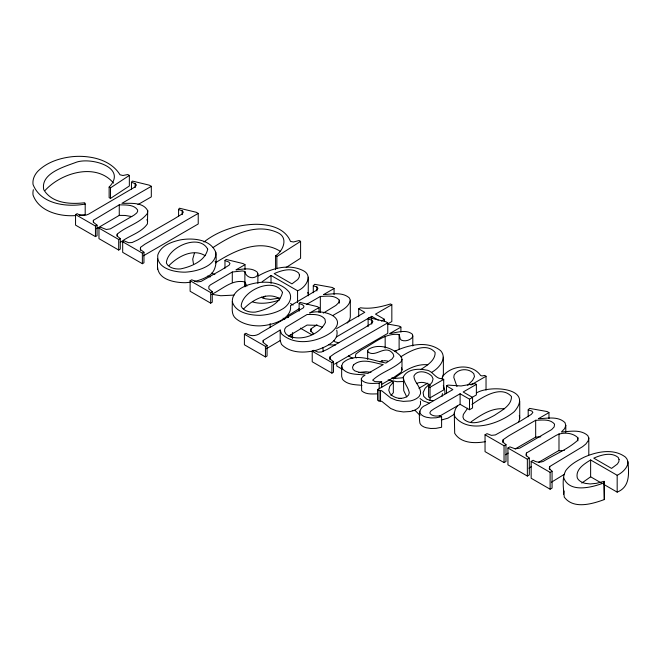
<?xml version="1.0" encoding="UTF-8"?>
<svg xmlns="http://www.w3.org/2000/svg" width="661" height="661" viewBox="0 0 661 661"><rect width="100%" height="100%" fill="white"/><g stroke="black" fill="none" stroke-linecap="round" stroke-linejoin="round"><path stroke-width="0.99" d="M319.015 307.605L309.637 313.017C322.031 308.513 349.785 317.131 331.376 332.309C317.42 342.183 295.07 346.447 281.487 333.83L280.173 330.029L263.202 340.407L263.185 342.448L267.061 345.447L267.061 355.998L265.441 356.932L244.396 344.786L244.396 334.235L246.016 333.293C250.56 336.763 256.501 336.226 260.921 332.739L303.498 307.753L303.961 306.2L302.399 304.688L299.111 303.498L299.987 302.391L317.354 306.638L319.015 307.605L319.015 312.397M215.767 252.287C216.618 258.476 211.826 263.508 206.819 266.317A36.231 20.921 0 0 1 185.394 272.15C174.958 272.365 156.467 268.771 157.756 255.105C160.805 245.454 171.744 241.81 180.643 239.836C192.797 237.753 210.529 239.125 215.767 252.287C216.783 261.359 216.659 272.646 206.819 276.868A36.231 20.921 0 0 1 194.284 281.479M290.559 306.026C291.418 312.207 286.626 317.247 281.619 320.056A36.231 20.921 0 0 1 260.194 325.881C251.618 326.038 242.645 324.171 235.894 318.594C230.78 314.446 232.532 307.497 232.3 301.796C231.895 292.972 240.637 287.593 247.916 284.998C261.442 280.595 279.504 280.281 289.295 292.236C293.261 298.97 287.651 306.44 281.619 309.505A36.231 20.921 0 0 1 260.194 315.33C250.032 315.297 235.787 312.959 232.3 301.796M258.277 275.918C271.489 268.44 288.667 263.384 303.044 270.547C313.603 275.612 305.539 287.932 297.566 290.757L297.566 302.647M308.208 295.806L308.34 277.182M617.176 475.284L590.628 459.965C584.506 463.758 575.384 469.244 577.251 477.746A13.65 7.882 0 0 0 585.175 483.356L590.223 483.951L596.429 483.323L604.096 481.34L604.311 499.559C592.264 503.963 573.467 509.598 564.263 497.105C563.569 488.562 561.594 478.671 565.7 470.682C570.294 464.353 577.392 460.577 584.233 457.148C596.858 451.612 613.491 448.108 625.397 457.057C632.205 463.733 623.43 472.326 617.176 475.284L617.176 492.131L603.906 484.463M190.401 282.181A36.231 20.921 0 0 1 185.394 282.701C175.256 282.743 158.483 279.934 157.632 267.408M198.226 213.412L144.957 244.165L140.504 247.371L140.33 249.42L143.949 252.246L143.949 262.797L142.371 263.706L122.682 252.337L122.682 241.786L124.26 240.877L128.606 242.727L132.068 242.546L137.678 239.968L174.157 218.907L182.205 213.908L183.345 212.107L182.18 210.776L178.586 209.512L179.371 208.198L196.251 212.272L198.226 213.412L198.226 223.963L143.47 255.79M387.767 322.841L334.499 353.594L330.046 356.8L329.872 358.849L333.483 361.674L333.483 372.226L331.905 373.135L312.223 361.765L312.223 351.214L313.801 350.305L318.139 352.156L321.601 351.974L327.22 349.396L363.699 328.335L371.738 323.336L372.878 321.535L371.722 320.205L368.127 318.941L368.912 317.627L385.793 321.7L387.767 322.841L387.767 333.392L334.499 364.145M151.311 186.328L121.938 203.291C130.432 203.58 142.9 201.729 147.717 210.677L147.436 213.313C140.074 223.385 126.391 226.079 117.204 234.168L117.03 235.994L120.269 238.571L120.269 249.123L118.691 250.04L98.968 238.646L98.968 228.095L100.546 227.186L106.223 229.474L110.28 228.904L134.009 215.155L136.695 213.024L137.612 211.47L137.612 209.983C133.737 204.208 125.342 205.108 119.261 204.827L93.375 220.311L93.375 222.228L97.035 225.161L97.035 235.713L95.457 236.621L75.552 225.128L75.552 214.577L77.13 213.668C81.377 216.684 86.69 215.734 90.764 212.883L135.249 186.823L136.389 184.997L135.133 183.618L131.456 182.304L132.374 181.064L149.295 185.163L151.311 186.328L151.311 196.879L137.959 204.588M147.717 210.677L147.436 223.864C141.437 232.548 130.035 235.333 121.806 241.356L120.269 242.48M442.102 379.422L442.399 376.704C450.992 365.161 471.847 362.856 480.654 375.539L482.084 375.919L484.645 375.456L486.033 376.258L486.033 390.122M442.102 396.261L442.399 393.543M563.602 494.213L564.064 490.958M528.189 416.81L528.189 409.878L531.816 411.026L532.857 412.414L531.312 414.373L521.099 420.693L495.345 434.938L491.42 435.368L486.992 433.657L485.042 434.789L485.042 451.628L504.037 462.593L505.987 461.469L505.987 444.622L502.55 441.796L503.195 439.631L509.02 435.657L535.674 420.272C541.904 420.206 550.134 418.653 554.554 424.155L554.158 426.932L551.679 429.567L519.835 448.108L515.25 448.844L509.887 446.877L507.937 448.009L507.937 464.848L527.354 476.052L529.304 474.928L529.304 458.09L525.991 455.206L526.429 453.041L556.058 435.425C562.379 431.856 572.732 432.468 577.912 437.83L577.433 440.565C567.411 449.43 554.554 454.528 543.177 461.461C539.797 462.65 536.104 462.312 533.121 460.287L531.163 461.419L531.163 478.258L550.117 489.198L552.075 488.074L552.075 471.235L549.225 468.616L549.712 466.542L582.556 446.687L585.91 443.952L588.249 440.713L588.802 437.946L587.794 435.599C580.697 429.113 570.055 431.459 561.412 431.997L564.643 428.617L565.799 425.444L564.981 422.627C558.016 415.835 547.085 418.463 538.385 418.71L548.969 412.596L548.969 418.537M306.349 304.523L320.337 296.45C326.6 296.268 334.739 294.781 339.324 300.152L338.853 302.531L335.879 305.432L323.287 313.099M394.989 351.156C408.845 344.802 427.626 340.316 440.664 350.685C447.646 358.51 438.73 368.507 431.583 372.383M442.705 376.902L443.374 374.043L443.374 357.204M476.465 392.956C489.437 384.768 534.84 387.586 514.341 411.588C499.782 423.833 468.475 434.384 454.694 416.438L454.272 412.96L455.404 409.093L457.404 405.755M518.844 421.941L519.736 418.132L519.736 401.285M334.069 294.467L334.069 288.518L323.535 294.599C331.987 294.145 342.39 291.732 349.355 297.937L350.313 300.251C348.578 308.513 339.052 311.306 332.847 315.57M245.008 269.465L245.008 264.673L235.977 269.886C242.884 269.217 251.387 267.143 257.195 272.125L257.881 273.794L257.476 275.397C253.403 279.876 245.718 277.446 244.876 271.431L242.29 270.952L232.292 272.01L210.33 284.932L208.835 286.519L208.884 288.824L212.255 291.683L212.255 302.234L210.677 303.143L190.12 291.27L190.12 280.718L191.698 279.81L197.218 281.883L200.994 281.479L221.03 270.167L229.094 265.177L229.995 263.442L228.698 261.987L224.971 260.599L224.971 268.267M194.384 253.254L192.723 259.145L193.557 264.524M316.925 324.758L311.108 328.79L310.48 330.872L313.521 333.499L311.562 334.631L300.342 328.153M287.642 317.718L288.336 315.454L299.359 308.555M439.276 416.347L460.106 404.317L469.492 409.737L472.557 407.969L472.557 397.418L469.492 399.186L460.106 393.766L434.062 408.804L431.079 410.853L429.923 412.489L430.179 413.811C432.658 416.256 436.64 416.405 439.896 415.719L441.606 416.703L441.606 427.254L435.987 428.361L430.798 428.485L426.32 427.774A11.03 6.37 0 0 1 419.694 421.718C419.066 415.356 418.43 407.597 425.866 405.185L452.876 389.593L446.514 385.925L446.514 393.592M367.665 359.361L367.665 350.727L368.235 349.495C378.67 342.704 394.063 348.124 401.491 357.089L401.995 359.394L401.053 361.749C392.601 369.259 380.802 372.457 372.664 380.141L374.919 381.595L381.67 381.794L381.67 387.553M401.995 359.394L401.995 369.945L401.053 372.3L394.121 377.208L381.339 384.586M362.03 385.313C355.329 384.685 347.488 384.925 342.588 379.439L341.663 376.44L341.663 365.888L342.943 362.815C354.891 351.999 372.457 360.65 385.925 363.038L392.089 358.931L393.84 356.271L393.171 353.949C385.446 343.356 375.869 358.179 367.987 351.9L367.665 350.727M400.905 332.062L400.905 327.112L389.726 333.565C396.93 332.64 406.226 328.947 412.456 334.301L412.803 336.077L411.968 337.862C409.266 340.514 404.912 341.663 401.367 340.159L400.277 338.994L399.112 334.54C384.677 332.557 373.415 344.141 361.336 349.958L355.891 354.023L355.378 356.543L356.337 357.94M406.812 397.038L403.747 390.692L403.375 376.811C407.391 369.094 418.099 368.326 425.791 370.011C432.674 370.193 435.566 379.621 442.267 378.555L443.713 379.389L443.713 389.94L430.03 397.839L428.584 397.005L428.584 386.454L432.096 382.232L433.079 378.927L431.856 376.208C427.527 371.548 417.223 369.235 413.893 376.051C414.117 382.562 421.313 386.933 420.536 393.692L419.173 396.41A16.318 9.419 0 0 1 410.365 400.938L403.375 401.392L396.468 400.31L390.75 397.972L381.711 390.734L378.993 390.477L377.547 389.643L377.547 400.194L378.993 401.029L381.711 401.285L390.75 408.523L396.468 410.861L403.375 411.943L410.365 411.489A16.318 9.419 0 0 0 419.173 406.961L420.536 404.243L420.446 401.087M377.448 393.849C372.184 393.981 365.872 394.658 361.699 390.816L361.327 378.761L362.377 377.034L365.095 375.06C357.51 373.986 348.289 375.175 342.588 368.888L341.663 365.888M347.215 323.047L349.652 319.825L350.313 317.09L350.313 300.251M85.195 204.042C66.728 207.447 40.775 204.29 33.05 184.485A42.205 24.366 0 0 1 37.718 171.389C46.873 162.16 59.903 157.996 72.57 156.649A40.156 23.185 0 0 1 89.409 157.087C101.406 158.772 113.518 164.077 120.013 174.785L122.905 175.496L127.813 174.529L129.349 175.421L129.349 185.972L110.494 198.424L109.139 197.639L109.139 187.088C128.209 167.076 89.855 156.607 75.528 162.523C64.125 166.82 40.371 173.422 43.742 189.682C52.004 203.497 70.388 204.431 84.715 202.753L85.195 204.042L85.195 214.602L79.337 215.18M467.649 408.209L463.344 414.455L462.948 417.066L463.807 419.264C472.698 427.056 485.909 419.925 494.527 415.315C501.096 410.754 511.631 405.78 511.482 396.534C500.774 384.677 482.034 397.468 471.946 404.433M377.547 389.643L391.89 381.364L393.336 382.198L389.742 386.338L388.775 390.254L390.114 393.716C394.551 398.872 403.656 400.269 408.564 395.071L409.275 392.816C408.391 387.09 403.359 382.744 403.375 376.811M390.94 395.509L393.336 392.75L393.336 382.198M381.05 361.674L382.157 360.41M313.281 292.732L313.281 285.8L314.611 284.304L332.26 287.477L334.069 288.518M528.189 409.878L529.519 408.382L547.168 411.555L548.969 412.596M45.039 190.5C61.068 172.818 95.928 162.201 113.543 183.08M168.927 265.672C177.561 256.617 193.128 248.007 205.158 255.708M243.719 308.861C252.362 299.805 267.928 291.195 279.958 298.896M224.971 260.599L226.112 259.434L243.165 263.607L245.008 264.673M275.571 269.68L275.571 255.815C283.379 250.717 288.675 237.473 277.686 232.655C255.766 222.443 231.408 235.415 213.115 247.503M467.715 385.239L472.598 380.315L474.482 376.605L473.797 373.721C468.88 367.937 458.106 368.4 454.132 375.018L453.81 377.472L456.966 386.553M429.361 384.124L425.122 388.271L423.106 392.634L423.726 396.336L426.675 399.145L429.848 400.343L433.591 400.599M393.361 379.042C403.07 371.515 414.91 363.484 427.807 364.789M203.935 242.009C218.436 230.631 236.944 224.79 255.27 224.294C268.672 224.186 284.891 227.632 290.501 241.43L293.501 241.976L299.119 240.521L300.59 241.364L300.59 258.211L286.188 267.432M262.161 281.726L271.018 275.439L297.566 290.757M262.929 297.946L265.251 296.07M581.771 483.092L590.628 476.804L590.628 459.965M454.231 414.307L447.836 418.206L441.333 420.024M266.358 348.752L280.173 340.58L280.173 330.029M96.489 228.706L119.261 215.387L125.16 215.461L131.787 216.56M551.381 482.241L564.477 474.226M400.649 356.907C409.762 351.016 426.386 341.853 435.128 352.445C435.459 360.609 426.626 365.533 420.735 369.615M471.103 421.85C480.687 415.108 491.858 407.498 504.169 408.878M505.698 454.768L508.193 453.066M211.685 294.583L213.049 293.674C222.988 288.543 232.796 279.049 244.876 281.983L246.875 286.188M528.957 468.203L531.494 466.517M110.494 198.424L110.494 187.873L129.349 175.421M215.494 262.781C233.829 250.998 259.93 237.968 280.636 251.552M336.432 336.936L371.697 316.33L378.224 320.098M288.675 336.003C301.482 341.44 319.379 334.846 325.46 322.411L324.956 319.156C320.717 313.735 313.149 314.487 307.051 314.512L286.048 327.096L284.717 329.087L284.577 331.409L285.833 333.805L288.675 336.003L307.051 325.063L316.999 325.344L322.221 327.137M617.176 492.131C630.222 486.876 628.925 473.532 627.95 461.708M276.868 268.449L276.868 256.567L300.59 241.364M75.552 214.577L95.457 226.07L97.035 225.161M98.968 228.095L118.691 239.489L120.269 238.571M122.682 241.786L142.371 253.155L143.949 252.246M190.12 280.718L210.677 292.592L212.255 291.683M290.716 305.564L316.247 290.452L317.941 288.361L316.908 286.948L313.281 285.8M244.396 334.235L265.441 346.381L267.061 345.447M358.7 316.751L358.7 308.819L360.493 307.786C370.639 309.208 380.876 306.944 390.535 303.953L391.833 304.704L391.833 321.543L387.536 324.022M336.623 328.591L364.781 312.331L358.7 308.819M391.833 304.704L375.498 314.132L384.471 319.313L384.471 321.296M381.43 321.072L384.471 319.313M312.223 351.214L331.905 362.583L333.483 361.674M361.327 378.761L361.699 380.265C366.384 384.479 373.432 383.314 379.216 383.215L381.67 381.794M418.925 388.271L427.799 383.149M428.584 386.454L430.03 387.288L443.713 379.389M446.514 385.925L447.96 385.09L461.064 385.974L475.019 383.595L476.374 384.38L476.374 394.931L471.979 397.468M470.88 385.008L486.033 376.258M476.374 384.38L463.179 391.998L472.557 397.418M485.042 434.789L504.037 445.754L505.987 444.622M515.241 448.91L535.674 437.111L540.797 436.797M507.937 448.009L527.354 459.213L529.304 458.09M538.484 462.411L558.305 450.868L564.337 450.405M531.163 461.419L550.117 472.359L552.075 471.235M379.563 361.666L384.652 360.658L387.677 361.113M279.405 300.053C270.944 302.854 261.508 304.556 252.758 301.994M604.311 482.712C592.587 487.339 569.055 493.66 563.602 477.366M416.703 383.363C421.131 381.463 426.675 382.405 430.311 385.528M279.694 298.053L270.605 299.425L265.557 298.83A13.65 7.882 0 0 1 261.359 297.186M403.384 377.72L394.344 378.472L391.758 377.927M485.546 441.606C475.152 443.638 460.791 443.457 454.694 433.277L454.272 412.96M441.606 416.703L435.987 417.81L430.798 417.934L426.32 417.223A11.03 6.37 0 0 1 419.694 411.167M358.667 372.449L366.029 371.771L370.97 372.35M234.052 295.103L220.807 295.748L212.082 294.335M412.324 410.522L415.248 410.58L420.024 415.372M394.452 351.297L396.393 351.057M75.437 215.577C59.54 216.758 38.966 211.479 33.05 195.036A42.205 24.366 0 0 1 33.372 189.69M335.557 345.034L328.905 344.811M403.169 381.529L397.03 381.719L388.139 379.877M399.07 398.492L401.12 398.426M387.346 323.964L399.145 326.096L400.905 327.112M338.87 342.786L335.077 341.877L333.97 340.754M207.645 276.05L210.272 276.976M429.096 403.045L423.387 400.946L420.024 398.533M211.479 273.15L214.891 274.612M275.571 255.815L276.868 256.567M109.139 187.088L110.494 187.873M290.485 303.515L293.137 305.052M590.628 476.804L601.246 482.935M283.09 318.189L284.817 319.189M348.388 355.891L352.858 358.469M342.125 369.119L336.763 366.02L336.763 363.054M146.866 219.65L147.717 221.228M336.705 330.103C339.754 341.473 324.799 347.356 316.28 350.214C304.779 353.172 290.386 353.495 281.487 344.381L280.173 340.58M215.131 261.219L215.767 262.838M307.811 292.393L308.34 294.021M443.316 385.38L444.812 390.362L444.969 393.791M401.491 367.64L401.995 369.945M519.282 415.546L519.736 418.132M604.311 499.559L604.096 481.34M93.375 220.311L93.399 222.27M588.802 437.946L588.802 454.785M577.912 437.83L577.912 440.804M565.799 425.444L565.799 432.377M558.991 433.732L558.991 450.579M550.117 472.359L550.117 489.198M549.712 466.542L549.712 469.517M535.674 420.272L535.674 437.111M527.354 459.213L527.354 476.052M526.429 453.041L526.429 456.016M504.037 445.754L504.037 462.593M503.195 439.631L503.195 442.597M469.492 399.186L469.492 409.737M460.106 393.766L460.106 404.317M430.03 387.288L430.071 400.277M412.803 336.077L412.803 345.984M399.112 334.54L399.112 349.396M385.165 336.201L385.165 348.091M380.529 390.378L380.529 400.93M379.216 383.215L379.216 388.965M378.993 390.477L378.993 401.029M371.697 316.33L371.697 319.296M371.722 320.205L371.722 324.047M368.127 318.941L368.127 326.617M339.324 300.152L339.324 303.126M331.905 362.583L331.905 373.135M330.046 356.8L330.046 359.675M323.039 347.529L323.039 351.495M320.337 296.45L320.337 312.298M316.908 286.948L316.908 290.914M311.108 328.79L311.108 331.764M299.111 303.498L299.111 311.174M292.567 332.582L292.567 338.523M291.088 334.416L291.088 337.391M288.336 315.454L288.336 317.437M271.018 275.439L271.018 283.362M270.134 323.593L270.134 327.55M265.441 346.381L265.441 356.932M263.202 340.407L263.202 342.324M257.881 273.794L257.881 283.387M245.165 282.313L245.165 286.271M244.95 282.916L244.95 286.882M244.876 271.431L244.876 281.983M232.292 272.01L232.292 282.561M210.677 292.592L210.677 303.143M182.18 210.776L182.18 214.618M178.586 209.512L178.586 216.23M157.5 258.608L157.5 269.159M142.371 253.155L142.371 263.706M140.504 247.371L140.504 250.246M135.133 183.618L135.133 187.46M131.456 182.304L131.456 189.021M119.261 204.827L119.261 215.387M118.691 239.489L118.691 250.04M117.204 234.168L117.204 236.084M95.457 226.07L95.457 236.621M207.703 249.156C205.298 261.004 191.194 266.722 180.47 268.928A12.105 6.99 0 0 1 169.951 266.895L167.63 265.102L166.39 263.012C167.026 247.594 199.011 232.928 207.703 249.156M282.495 292.344C280.099 304.192 265.986 309.91 255.27 312.108A12.105 6.99 0 0 1 244.744 310.083L242.43 308.29L241.191 306.192C241.827 290.782 273.811 276.116 282.495 292.344M299.45 274.926L299.202 277.166L297.797 279.487L291.947 283.883L274.166 273.621C281.52 270.39 291.749 267.176 298.632 272.952L299.45 274.926M619.06 459.453L618.82 461.692L617.407 464.014L611.557 468.409L593.776 458.147C601.13 454.917 611.367 451.703 618.242 457.478L619.06 459.453M353.478 365.004L352.536 367.177L352.999 369.251L354.792 370.887L359.749 372.482L367.946 373.415L383.248 364.583C373.936 362.914 361.724 357.568 353.478 365.004"/></g></svg>
